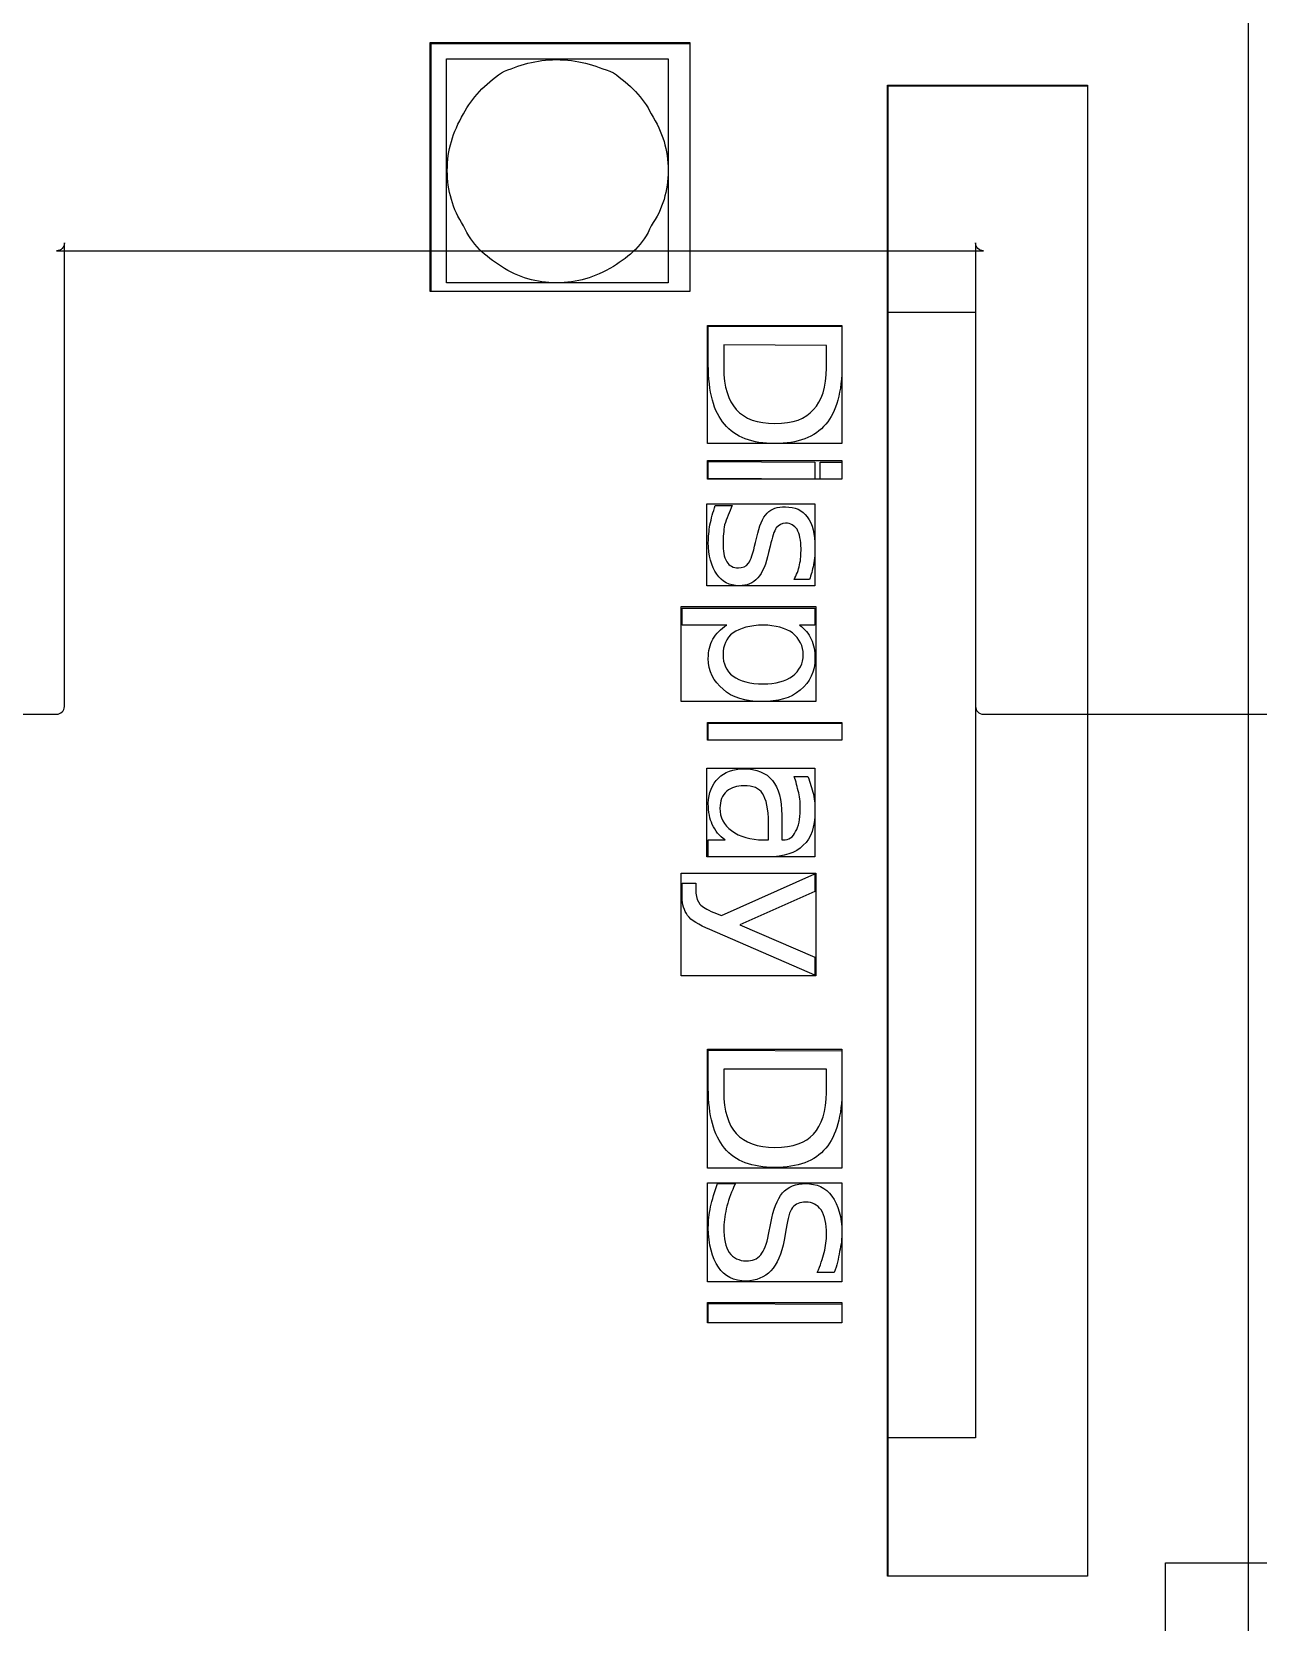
# Model space of a CAD drawing. Extents: x -52 to 498, y 3 to 363.
# Drawn here: x 70.56 to 86.44, y 66.41 to 86.99 of the extents above; entities that cross this region are included whole.
import ezdxf

# ---------------------------------------------------------------- set-up
doc = ezdxf.new("R2010")
doc.units = 0
for name, color, linetype in [('RpiPaveiksliukas', 7, 'CONTINUOUS'), ('RpiSkyles', 7, 'CONTINUOUS'), ('RpiSkyles_kitoj_vietoj', 7, 'CONTINUOUS')]:
    doc.layers.add(name, color=color, linetype=linetype)

msp = doc.modelspace()

# ---------------------------------------------------------------- linework, layer by layer
at = {"layer": 'RpiPaveiksliukas', "color": 7}
for points in [[(86.31034, 52.752526), (13.480342, 52.752526), (13.480342, 100.652524), (86.31034, 100.652524)], [(79.08034, 83.632525), (75.72034, 83.632525), (75.72034, 86.852525), (79.08034, 86.852525)], [(77.38034, 86.842525), (79.08034, 86.842525), (79.08034, 83.632525), (75.73034, 83.632525), (75.73034, 86.842525)], [(77.38034, 86.842525), (79.08034, 86.842525), (79.08034, 83.632525), (75.73034, 83.632525), (75.73034, 86.842525)], [(78.80034, 83.742525), (75.93034, 83.742525), (75.93034, 86.642525), (78.80034, 86.642525)], [(84.23034, 67.002525), (81.64034, 67.002525), (81.64034, 86.302525), (84.23034, 86.302525)], [(82.92034, 86.292525), (84.23034, 86.292525), (84.23034, 67.002525), (81.65034, 67.002525), (81.65034, 86.292525)], [(82.92034, 86.292525), (84.23034, 86.292525), (84.23034, 67.002525), (81.65034, 67.002525), (81.65034, 86.292525)], [(75.94034, 85.192525)], [(75.94034, 85.192525)], [(81.05034, 81.662525), (79.31034, 81.662525), (79.31034, 83.192525), (81.05034, 83.192525)], [(82.22034, 83.362525), (82.78034, 83.362525), (82.78034, 68.792525), (81.65034, 68.792525), (81.65034, 83.362525)], [(81.05034, 81.202525), (79.31034, 81.202525), (79.31034, 81.442525), (81.05034, 81.442525)], [(80.70034, 81.422525), (80.70034, 81.202525), (79.32034, 81.212525), (79.32034, 81.432525)], [(81.05034, 81.422525), (81.05034, 81.202525), (80.77034, 81.202525), (80.77034, 81.422525)], [(80.70034, 79.822525), (79.30034, 79.822525), (79.30034, 80.882525), (80.70034, 80.882525)], [(80.63034, 79.902525)], [(80.71034, 78.322525), (78.97034, 78.322525), (78.97034, 79.552525), (80.71034, 79.552525)], [(79.56034, 79.312525)], [(80.03034, 78.552525)], [(81.05034, 77.822525), (79.31034, 77.822525), (79.31034, 78.052525), (81.05034, 78.052525)], [(81.05034, 78.042525), (81.05034, 77.822525), (79.32034, 77.822525), (79.32034, 78.042525)], [(80.70034, 76.312525), (79.30034, 76.312525), (79.30034, 77.462525), (80.70034, 77.462525)], [(80.09034, 76.312525)], [(80.71034, 74.772525), (78.97034, 74.772525), (78.97034, 76.102525), (80.71034, 76.102525)], [(81.05034, 72.282525), (79.31034, 72.282525), (79.31034, 73.822525), (81.05034, 73.822525)], [(81.05034, 70.812525), (79.31034, 70.812525), (79.31034, 72.092525), (81.05034, 72.092525)], [(80.95034, 70.932525)], [(81.05034, 70.282525), (79.31034, 70.282525), (79.31034, 70.542525), (81.05034, 70.542525)], [(81.05034, 70.522525), (81.05034, 70.282525), (79.32034, 70.282525), (79.32034, 70.532525)], [(89.48034, 56.342526), (85.24034, 56.342526), (85.24034, 67.172525), (89.48034, 67.172525)]]:
    msp.add_lwpolyline(points, close=True, dxfattribs=at)
for points in [[(86.31034, 98.382524), (86.31034, 55.812526)], [(79.32034, 82.682525), (79.32034, 83.182525), (81.05034, 83.182525)], [(81.05034, 83.182525), (81.05034, 82.682525)], [(80.85034, 82.932525), (79.52034, 82.942525), (79.52034, 82.642525)], [(80.85034, 82.642525), (80.85034, 82.932525)], [(79.41034, 80.862525), (79.63034, 80.862525)], [(79.93034, 80.382525), (79.95034, 80.452525)], [(80.12034, 80.332525), (80.10034, 80.252525)], [(80.63034, 79.902525), (80.43034, 79.902525)], [(79.56034, 79.312525), (78.98034, 79.312525), (78.98034, 79.532525), (80.70034, 79.532525), (80.70034, 79.312525), (80.50034, 79.312525)], [(80.43034, 77.352525), (80.61034, 77.352525)], [(80.27034, 76.852525), (80.27034, 76.532525), (80.29034, 76.532525)], [(80.03034, 76.532525), (80.10034, 76.532525), (80.10034, 76.752525)], [(80.09034, 76.312525), (79.32034, 76.312525), (79.32034, 76.532525), (79.54034, 76.532525)], [(78.98034, 75.792525), (78.98034, 75.972525), (79.16034, 75.972525), (79.16034, 75.842525)], [(79.39034, 75.592525), (79.49034, 75.552525), (80.70034, 76.092525), (80.70034, 75.862525), (79.73034, 75.432525), (80.70034, 75.012525), (80.70034, 74.782525), (79.34034, 75.372525)], [(79.32034, 73.312525), (79.32034, 73.812525), (81.05034, 73.802525)], [(81.05034, 73.802525), (81.05034, 73.302525)], [(80.85034, 73.562525), (79.52034, 73.562525), (79.52034, 73.272525)], [(80.85034, 73.262525), (80.85034, 73.562525)], [(79.44034, 72.082525), (79.67034, 72.082525)], [(80.10034, 71.422525), (80.13034, 71.572525)], [(80.33034, 71.502525), (80.30034, 71.352525)], [(80.95034, 70.932525), (80.73034, 70.932525)]]:
    msp.add_lwpolyline(points, dxfattribs=at)
for points in [[(86.31034, 98.382524), (86.31034, 96.902524), (86.31034, 57.682525), (86.31034, 55.812526)], [(76.64034, 86.462525), (76.86034, 86.562525), (77.10034, 86.632525), (77.35034, 86.632525)], [(76.64034, 86.462525), (76.86034, 86.562525), (77.10034, 86.632525), (77.35034, 86.632525)], [(77.35034, 86.632525), (77.63034, 86.632525), (77.84034, 86.562525), (78.09034, 86.462525)], [(77.35034, 86.632525), (77.63034, 86.632525), (77.84034, 86.562525), (78.09034, 86.462525)], [(76.15034, 85.932525), (76.26034, 86.142525), (76.43034, 86.312525), (76.64034, 86.462525)], [(76.15034, 85.932525), (76.26034, 86.142525), (76.43034, 86.312525), (76.64034, 86.462525)], [(78.09034, 86.462525), (78.30034, 86.312525), (78.48034, 86.142525), (78.58034, 85.932525)], [(78.09034, 86.462525), (78.30034, 86.312525), (78.48034, 86.142525), (78.58034, 85.932525)], [(75.94034, 85.192525), (75.94034, 85.472525), (76.01034, 85.682525), (76.15034, 85.932525)], [(75.94034, 85.192525), (75.94034, 85.472525), (76.01034, 85.682525), (76.15034, 85.932525)], [(78.58034, 85.932525), (78.73034, 85.682525), (78.80034, 85.472525), (78.80034, 85.192525)], [(78.58034, 85.932525), (78.73034, 85.682525), (78.80034, 85.472525), (78.80034, 85.192525)], [(76.15034, 84.482525), (76.01034, 84.692525), (75.94034, 84.942525), (75.94034, 85.192525)], [(76.15034, 84.482525), (76.01034, 84.692525), (75.94034, 84.942525), (75.94034, 85.192525)], [(78.80034, 85.192525), (78.80034, 84.942525), (78.73034, 84.692525), (78.58034, 84.482525)], [(78.80034, 85.192525), (78.80034, 84.942525), (78.73034, 84.692525), (78.58034, 84.482525)], [(76.64034, 83.952525), (76.43034, 84.092525), (76.26034, 84.232525), (76.15034, 84.482525)], [(76.64034, 83.952525), (76.43034, 84.092525), (76.26034, 84.232525), (76.15034, 84.482525)], [(78.58034, 84.482525), (78.48034, 84.232525), (78.30034, 84.092525), (78.09034, 83.952525)], [(78.58034, 84.482525), (78.48034, 84.232525), (78.30034, 84.092525), (78.09034, 83.952525)], [(77.35034, 83.742525), (77.10034, 83.742525), (76.86034, 83.812525), (76.64034, 83.952525)], [(77.35034, 83.742525), (77.10034, 83.742525), (76.86034, 83.812525), (76.64034, 83.952525)], [(78.09034, 83.952525), (77.84034, 83.812525), (77.63034, 83.742525), (77.35034, 83.742525)], [(78.09034, 83.952525), (77.84034, 83.812525), (77.63034, 83.742525), (77.35034, 83.742525)], [(79.53034, 81.912525), (79.39034, 82.072525), (79.32034, 82.332525), (79.32034, 82.682525)], [(79.52034, 82.642525), (79.52034, 82.392525), (79.58034, 82.222525), (79.68034, 82.102525)], [(80.68034, 82.102525), (80.79034, 82.212525), (80.85034, 82.392525), (80.85034, 82.642525)], [(81.05034, 82.682525), (81.05034, 82.332525), (80.98034, 82.072525), (80.84034, 81.912525)], [(79.68034, 82.102525), (79.79034, 81.982525), (79.96034, 81.922525), (80.18034, 81.922525)], [(80.18034, 81.922525), (80.42034, 81.922525), (80.58034, 81.982525), (80.68034, 82.102525)], [(80.18034, 81.662525), (79.89034, 81.662525), (79.67034, 81.742525), (79.53034, 81.912525)], [(80.84034, 81.912525), (80.70034, 81.742525), (80.48034, 81.662525), (80.18034, 81.662525)], [(79.34034, 80.612525), (79.36034, 80.692525), (79.38034, 80.772525), (79.41034, 80.862525)], [(79.63034, 80.862525), (79.59034, 80.772525), (79.56034, 80.692525), (79.53034, 80.612525)], [(79.95034, 80.452525), (79.98034, 80.592525), (80.02034, 80.702525), (80.08034, 80.762525)], [(80.08034, 80.762525), (80.14034, 80.822525), (80.21034, 80.842525), (80.32034, 80.842525)], [(80.32034, 80.842525), (80.44034, 80.842525), (80.54034, 80.802525), (80.60034, 80.712525)], [(80.60034, 80.712525), (80.67034, 80.622525), (80.70034, 80.492525), (80.70034, 80.322525)], [(79.32034, 80.382525), (79.32034, 80.452525), (79.33034, 80.532525), (79.34034, 80.612525)], [(79.53034, 80.612525), (79.52034, 80.532525), (79.51034, 80.452525), (79.51034, 80.382525)], [(80.20034, 80.572525), (80.17034, 80.532525), (80.15034, 80.452525), (80.12034, 80.332525)], [(80.32034, 80.632525), (80.27034, 80.632525), (80.23034, 80.602525), (80.20034, 80.572525)], [(80.47034, 80.552525), (80.43034, 80.602525), (80.39034, 80.632525), (80.32034, 80.632525)], [(80.52034, 80.302525), (80.52034, 80.412525), (80.50034, 80.492525), (80.47034, 80.552525)], [(79.43034, 79.972525), (79.36034, 80.072525), (79.32034, 80.212525), (79.32034, 80.382525)], [(79.51034, 80.382525), (79.51034, 80.272525), (79.52034, 80.192525), (79.56034, 80.132525)], [(79.84034, 80.112525), (79.87034, 80.152525), (79.90034, 80.242525), (79.93034, 80.382525)], [(80.50034, 80.092525), (80.52034, 80.162525), (80.52034, 80.232525), (80.52034, 80.302525)], [(80.70034, 80.322525), (80.70034, 80.242525), (80.70034, 80.172525), (80.68034, 80.092525)], [(79.56034, 80.132525), (79.59034, 80.082525), (79.64034, 80.052525), (79.71034, 80.052525)], [(79.71034, 80.052525), (79.76034, 80.052525), (79.81034, 80.072525), (79.84034, 80.112525)], [(80.10034, 80.252525), (80.07034, 80.102525), (80.02034, 79.992525), (79.96034, 79.922525)], [(80.43034, 79.902525), (80.46034, 79.962525), (80.49034, 80.022525), (80.50034, 80.092525)], [(80.68034, 80.092525), (80.67034, 80.022525), (80.65034, 79.962525), (80.63034, 79.902525)], [(79.72034, 79.822525), (79.59034, 79.822525), (79.50034, 79.872525), (79.43034, 79.972525)], [(79.96034, 79.922525), (79.90034, 79.852525), (79.82034, 79.822525), (79.72034, 79.822525)], [(79.38034, 79.132525), (79.42034, 79.202525), (79.48034, 79.262525), (79.56034, 79.312525)], [(80.03034, 79.312525), (79.86034, 79.312525), (79.73034, 79.272525), (79.64034, 79.212525)], [(80.41034, 79.212525), (80.32034, 79.272525), (80.19034, 79.312525), (80.03034, 79.312525)], [(80.50034, 79.312525), (80.57034, 79.262525), (80.62034, 79.202525), (80.65034, 79.132525)], [(79.32034, 78.882525), (79.32034, 78.972525), (79.34034, 79.062525), (79.38034, 79.132525)], [(79.64034, 79.212525), (79.55034, 79.142525), (79.51034, 79.042525), (79.51034, 78.932525)], [(80.55034, 78.932525), (80.55034, 79.042525), (80.50034, 79.132525), (80.41034, 79.212525)], [(80.65034, 79.132525), (80.69034, 79.062525), (80.70034, 78.972525), (80.70034, 78.882525)], [(79.51034, 78.482525), (79.39034, 78.582525), (79.32034, 78.712525), (79.32034, 78.882525)], [(79.51034, 78.932525), (79.51034, 78.812525), (79.55034, 78.722525), (79.64034, 78.652525)], [(80.41034, 78.652525), (80.50034, 78.722525), (80.55034, 78.812525), (80.55034, 78.932525)], [(80.70034, 78.882525), (80.70034, 78.712525), (80.64034, 78.572525), (80.51034, 78.472525)], [(79.64034, 78.652525), (79.73034, 78.582525), (79.86034, 78.552525), (80.03034, 78.552525)], [(80.03034, 78.552525), (80.19034, 78.552525), (80.32034, 78.582525), (80.41034, 78.652525)], [(80.01034, 78.322525), (79.80034, 78.322525), (79.63034, 78.372525), (79.51034, 78.482525)], [(80.51034, 78.472525), (80.39034, 78.362525), (80.22034, 78.322525), (80.01034, 78.322525)], [(79.45034, 77.332525), (79.53034, 77.412525), (79.64034, 77.452525), (79.78034, 77.452525)], [(79.78034, 77.452525), (79.94034, 77.452525), (80.07034, 77.402525), (80.15034, 77.302525)], [(79.32034, 77.002525), (79.32034, 77.142525), (79.37034, 77.252525), (79.45034, 77.332525)], [(79.78034, 77.232525), (79.69034, 77.232525), (79.62034, 77.212525), (79.56034, 77.162525)], [(80.02034, 77.132525), (79.98034, 77.202525), (79.90034, 77.232525), (79.78034, 77.232525)], [(80.15034, 77.302525), (80.23034, 77.202525), (80.27034, 77.052525), (80.27034, 76.852525)], [(80.49034, 77.142525), (80.47034, 77.212525), (80.46034, 77.292525), (80.43034, 77.352525)], [(80.61034, 77.352525), (80.64034, 77.272525), (80.66034, 77.202525), (80.68034, 77.122525)], [(79.37034, 76.732525), (79.34034, 76.802525), (79.32034, 76.892525), (79.32034, 77.002525)], [(79.56034, 77.162525), (79.50034, 77.112525), (79.47034, 77.032525), (79.47034, 76.942525)], [(80.10034, 76.752525), (80.10034, 76.932525), (80.07034, 77.062525), (80.02034, 77.132525)], [(80.51034, 76.922525), (80.51034, 76.992525), (80.51034, 77.072525), (80.49034, 77.142525)], [(80.68034, 77.122525), (80.70034, 77.042525), (80.70034, 76.972525), (80.70034, 76.892525)], [(79.47034, 76.942525), (79.47034, 76.822525), (79.52034, 76.722525), (79.62034, 76.652525)], [(80.45034, 76.642525), (80.49034, 76.702525), (80.51034, 76.802525), (80.51034, 76.922525)], [(80.70034, 76.892525), (80.70034, 76.702525), (80.65034, 76.552525), (80.55034, 76.462525)], [(79.54034, 76.532525), (79.46034, 76.582525), (79.41034, 76.652525), (79.37034, 76.732525)], [(79.62034, 76.652525), (79.73034, 76.572525), (79.87034, 76.532525), (80.03034, 76.532525)], [(80.29034, 76.532525), (80.36034, 76.532525), (80.42034, 76.562525), (80.45034, 76.642525)], [(80.55034, 76.462525), (80.45034, 76.362525), (80.30034, 76.312525), (80.09034, 76.312525)], [(79.05034, 75.552525), (79.01034, 75.622525), (78.98034, 75.692525), (78.98034, 75.792525)], [(79.16034, 75.842525), (79.17034, 75.782525), (79.18034, 75.732525), (79.21034, 75.702525)], [(79.34034, 75.372525), (79.19034, 75.432525), (79.10034, 75.492525), (79.05034, 75.552525)], [(79.21034, 75.702525), (79.24034, 75.662525), (79.30034, 75.632525), (79.39034, 75.592525)], [(79.53034, 72.542525), (79.39034, 72.712525), (79.32034, 72.962525), (79.32034, 73.312525)], [(81.05034, 73.302525), (81.05034, 72.962525), (80.98034, 72.702525), (80.84034, 72.542525)], [(79.52034, 73.272525), (79.52034, 73.022525), (79.58034, 72.842525), (79.68034, 72.732525)], [(80.68034, 72.722525), (80.79034, 72.842525), (80.85034, 73.022525), (80.85034, 73.262525)], [(79.68034, 72.732525), (79.79034, 72.612525), (79.96034, 72.552525), (80.18034, 72.552525)], [(80.18034, 72.552525), (80.42034, 72.552525), (80.58034, 72.612525), (80.68034, 72.722525)], [(80.18034, 72.292525), (79.89034, 72.292525), (79.67034, 72.372525), (79.53034, 72.542525)], [(80.84034, 72.542525), (80.70034, 72.372525), (80.48034, 72.292525), (80.18034, 72.292525)], [(79.35034, 71.782525), (79.37034, 71.872525), (79.40034, 71.982525), (79.44034, 72.082525)], [(79.67034, 72.082525), (79.62034, 71.982525), (79.59034, 71.892525), (79.56034, 71.792525)], [(80.28034, 71.962525), (80.35034, 72.042525), (80.46034, 72.082525), (80.58034, 72.082525)], [(80.58034, 72.082525), (80.72034, 72.082525), (80.84034, 72.032525), (80.92034, 71.922525)], [(80.13034, 71.572525), (80.16034, 71.752525), (80.21034, 71.872525), (80.28034, 71.962525)], [(80.92034, 71.922525), (81.00034, 71.802525), (81.05034, 71.652525), (81.05034, 71.452525)], [(79.32034, 71.512525), (79.32034, 71.602525), (79.33034, 71.682525), (79.35034, 71.782525)], [(79.56034, 71.792525), (79.54034, 71.692525), (79.52034, 71.612525), (79.52034, 71.512525)], [(80.41034, 71.772525), (80.37034, 71.722525), (80.35034, 71.632525), (80.33034, 71.502525)], [(80.58034, 71.842525), (80.51034, 71.842525), (80.45034, 71.822525), (80.41034, 71.772525)], [(80.78034, 71.742525), (80.73034, 71.812525), (80.67034, 71.842525), (80.58034, 71.842525)], [(80.85034, 71.432525), (80.85034, 71.562525), (80.83034, 71.662525), (80.78034, 71.742525)], [(79.45034, 71.002525), (79.37034, 71.122525), (79.32034, 71.292525), (79.32034, 71.512525)], [(79.52034, 71.512525), (79.52034, 71.372525), (79.54034, 71.262525), (79.59034, 71.192525)], [(81.05034, 71.452525), (81.05034, 71.372525), (81.04034, 71.292525), (81.02034, 71.202525)], [(80.00034, 71.162525), (80.04034, 71.212525), (80.08034, 71.302525), (80.10034, 71.422525)], [(80.30034, 71.352525), (80.27034, 71.172525), (80.21034, 71.042525), (80.13034, 70.952525)], [(80.82034, 71.192525), (80.84034, 71.272525), (80.85034, 71.352525), (80.85034, 71.432525)], [(79.59034, 71.192525), (79.64034, 71.122525), (79.72034, 71.082525), (79.81034, 71.082525)], [(79.81034, 71.082525), (79.89034, 71.082525), (79.95034, 71.102525), (80.00034, 71.162525)], [(80.73034, 70.932525), (80.77034, 71.022525), (80.80034, 71.112525), (80.82034, 71.192525)], [(81.02034, 71.202525), (81.00034, 71.112525), (80.99034, 71.022525), (80.95034, 70.932525)], [(79.81034, 70.822525), (79.65034, 70.822525), (79.53034, 70.882525), (79.45034, 71.002525)], [(80.13034, 70.952525), (80.05034, 70.872525), (79.94034, 70.822525), (79.81034, 70.822525)]]:
    msp.add_open_spline(points, degree=3, dxfattribs=at)
at = {"layer": 'RpiSkyles', "color": 5}
msp.add_lwpolyline([(86.31034, 98.382524), (86.31034, 55.812526)], dxfattribs=at)
at = {"layer": 'RpiSkyles', "color": 7}
msp.add_open_spline([(86.31034, 98.382524), (86.31034, 96.902524), (86.31034, 57.682525), (86.31034, 55.812526)], degree=3, dxfattribs=at)
at = {"layer": 'RpiSkyles_kitoj_vietoj', "color": 1}
for points in [[(70.983463, 78.260725), (70.983463, 84.260725)], [(82.78034, 84.260725), (82.78034, 78.260725)], [(70.881903, 84.159125), (82.881903, 84.159125)], [(58.881903, 78.159125), (70.881903, 78.159125)], [(82.881903, 78.159125), (94.881907, 78.159125)]]:
    msp.add_lwpolyline(points, dxfattribs=at)
for points in [[(70.983463, 84.260725), (70.983463, 84.205725), (70.940493, 84.159125), (70.881903, 84.159125)], [(82.881903, 84.159125), (82.827213, 84.159125), (82.78034, 84.202125), (82.78034, 84.260725)], [(70.881903, 78.159125), (70.936593, 78.159125), (70.983463, 78.202125), (70.983463, 78.260725)], [(82.78034, 78.260725), (82.78034, 78.205725), (82.82331, 78.159125), (82.881903, 78.159125)]]:
    msp.add_open_spline(points, degree=3, dxfattribs=at)

doc.saveas('drawing.dxf')
